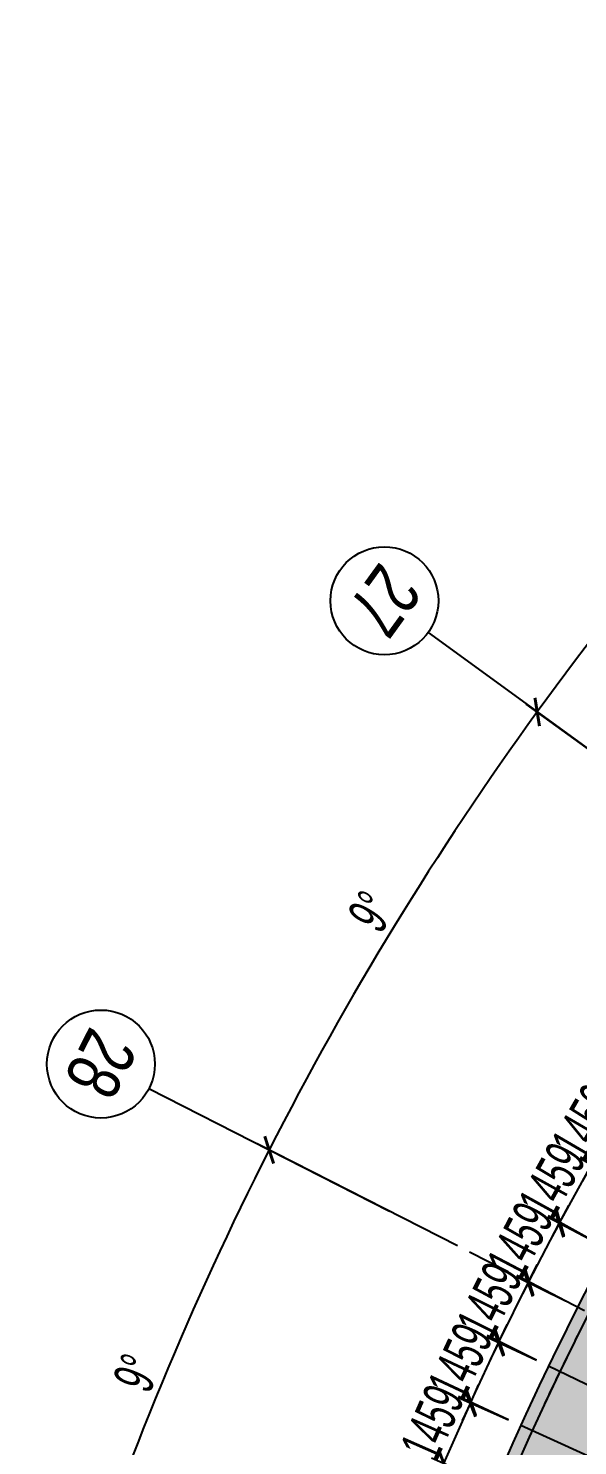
# Model space of a CAD drawing. Extents: x 104132 to 3338343, y -1228862 to 1409848.
# Drawn here: x 1432855 to 1445072, y 123164 to 154643 of the extents above; entities that cross this region are included whole.
import ezdxf
from ezdxf.enums import TextEntityAlignment as Align

# ---------------------------------------------------------------- set-up
doc = ezdxf.new("R2010")
doc.units = 0
doc.linetypes.add('CENTER', pattern=[50.800000000000004, 31.75, -6.35, 6.35, -6.35])
doc.linetypes.add('CENTER2', pattern=[28.575000000000003, 19.05, -3.175, 3.175, -3.175])
doc.layers.get('0').update_dxf_attribs({"color": 8})
doc.layers.get('Defpoints').update_dxf_attribs({"color": 8})
for name, color, linetype in [('#幕墙线-平面', 8, 'Continuous'), ('#标注', 8, 'Continuous'), ('#轴线', 8, 'CENTER2'), ('A-FLOR-UNDR', 8, 'Continuous'), ('DOTE', 8, 'CENTER'), ('IEL-FINE', 8, 'Continuous')]:
    doc.layers.add(name, color=color, linetype=linetype)
doc.styles.add('JHZX', font='jrs.shx', dxfattribs={"width": 0.6, "bigfont": 'jhz.shx'})
doc.dimstyles.new('JZBZ-300', dxfattribs={"dimscale": 300, "dimtxt": 3, "dimasz": 1.5, "dimexe": 1, "dimexo": 1, "dimgap": 0.5, "dimtad": 1, "dimdec": 0, "dimdsep": 46, "dimtxsty": 'JHZX', "dimblk1": 'ARCHTICK', "dimblk2": 'ARCHTICK', "dimsah": 1, "dimcen": 0, "dimclrd": 1, "dimclre": 1, "dimclrt": 2, "dimadec": 3, "dimazin": 2, "dimtfac": 1, "dimtdec": 0, "dimtix": 1, "dimtmove": 0, "dimatfit": 3, "dimfxl": 1, "dimtolj": 1, "dimlwd": -1, "dimlwe": -1, "dimarcsym": 1})

# ---------------------------------------------------------------- blocks, each defined once
blk = doc.blocks.new('_ARCHTICK')
at = {"color": 0, "linetype": 'ByBlock', "const_width": 0.15}
blk.add_lwpolyline([(-0.5, -0.5), (0.5, 0.5)], dxfattribs=at)
blk = doc.blocks.new('*D30')
at = {"layer": '#标注', "color": 1, "ltscale": 300, "transparency": 16777216}
for p, q in [((523384.5947377005, -99262.62983607649), (519849.0608317679, -95727.09593014393)), ((516454.7002408908, -107376.4938008714), (512409.6152690164, -104437.567539409))]:
    blk.add_line(p, q, dxfattribs=at)
blk.add_arc((571467.8558583849, -147345.8909567613), 72699.99999999884, 134.9999999999997, 143.9999999999977, dxfattribs=at)
at = {"layer": 'Defpoints', "color": 0, "ltscale": 300, "transparency": 16777216}
for p in [(517441.2270461799, -98700.09587447217), (523596.7267720564, -99474.76187043244), (516697.4053392033, -107552.8293765592), (571467.8558583849, -147345.8909567613)]:
    blk.add_point(p, dxfattribs=at)
at = {"layer": '#标注', "color": 1, "ltscale": 300, "transparency": 16777216, "xscale": 450, "yscale": 450, "zscale": 450}
for p, rotation in [((520061.1928661239, -95939.2279644999), 44.99999999999975), ((512652.3203673288, -104613.9031150968), 233.9999999999976)]:
    blk.add_blockref('_ARCHTICK', p, dxfattribs=dict(at, rotation=rotation))
at = {"layer": '#标注', "color": 2, "ltscale": 300, "transparency": 16777216, "insert": (515730.0985799045, -99741.34901415827), "char_height": 900, "attachment_point": 5, "rotation": 49.49999999999863, "style": 'JHZX'}
blk.add_mtext('\\A1;9°', dxfattribs=at)
blk = doc.blocks.new('*D31')
at = {"layer": '#标注', "color": 1, "ltscale": 300, "transparency": 16777216}
for p, q in [((516454.7002408908, -107376.4938008712), (512409.6152690162, -104437.5675394087)), ((510879.4122135768, -116474.5369744721), (506424.379592635, -114204.5844757743))]:
    blk.add_line(p, q, dxfattribs=at)
blk.add_arc((571467.8558583849, -147345.8909567616), 72699.9999999994, 143.9999999999973, 152.9999999999994, dxfattribs=at)
at = {"layer": 'Defpoints', "color": 0, "ltscale": 300, "transparency": 16777216}
for p in [(516697.4053392033, -107552.829376559), (510496.5055687545, -107750.6331111673), (511146.7141708333, -116610.7341243939), (571467.8558583849, -147345.8909567616)]:
    blk.add_point(p, dxfattribs=at)
at = {"layer": '#标注', "color": 1, "ltscale": 300, "transparency": 16777216, "xscale": 450, "yscale": 450, "zscale": 450}
for p, rotation in [((512652.3203673287, -104613.9031150964), 53.9999999999973), ((506691.6815498915, -114340.7816256961), 242.9999999999993)]:
    blk.add_blockref('_ARCHTICK', p, dxfattribs=dict(at, rotation=rotation))
at = {"layer": '#标注', "color": 2, "ltscale": 300, "transparency": 16777216, "insert": (508969.3318112315, -109046.7461630811), "char_height": 900, "attachment_point": 5, "rotation": 58.49999999999844, "style": 'JHZX'}
blk.add_mtext('\\A1;9°', dxfattribs=at)
blk = doc.blocks.new('*D32')
at = {"layer": '#标注', "color": 1, "ltscale": 300, "transparency": 16777216}
for p, q in [((510879.4122135768, -116474.5369744719), (506424.3795926355, -114204.5844757744)), ((506796.0127503156, -126332.7353392644), (502040.7301688402, -124787.6503673897))]:
    blk.add_line(p, q, dxfattribs=at)
blk.add_arc((571467.8558583849, -147345.8909567611), 72699.99999999862, 152.9999999999996, 161.9999999999995, dxfattribs=at)
at = {"layer": 'Defpoints', "color": 0, "ltscale": 300, "transparency": 16777216}
for p in [(511146.7141708334, -116610.7341243938), (505053.1010877693, -117776.1370051505), (507081.3297052041, -126425.4404375769), (571467.8558583849, -147345.8909567611)]:
    blk.add_point(p, dxfattribs=at)
at = {"layer": '#标注', "color": 1, "ltscale": 300, "transparency": 16777216, "xscale": 450, "yscale": 450, "zscale": 450}
for p, rotation in [((506691.6815498919, -114340.7816256963), 62.99999999999964), ((502326.0471237287, -124880.3554657022), 251.9999999999995)]:
    blk.add_blockref('_ARCHTICK', p, dxfattribs=dict(at, rotation=rotation))
at = {"layer": '#标注', "color": 2, "ltscale": 300, "transparency": 16777216, "insert": (503747.4861253091, -119295.1953644001), "char_height": 900, "attachment_point": 5, "rotation": 67.49999999999959, "style": 'JHZX'}
blk.add_mtext('\\A1;9°', dxfattribs=at)
blk = doc.blocks.new('*U1046')
blk.add_line((-8.960830237663566e-17, -20), (0, 0))
blk.add_circle((0, -24), 4)
at = {"style": 'JHZX', "width": 0.75}
blk.add_attdef('AXES', text='', height=4, dxfattribs=at).set_placement((0, -24), align=Align.MIDDLE_CENTER)
blk = doc.blocks.new('JHEG')
at = {"layer": 'IEL-FINE', "ltscale": 300}
h = blk.add_hatch(dxfattribs=at)
h.set_pattern_fill('DOTS', color=256, scale=500)
h.set_pattern_definition([(0, (580162.4837527844, -365125.1705730569), (396.875, 793.75), [0, -793.75])])
edge = h.paths.add_edge_path()
edge.add_arc((645162.4837523393, -300125.1705729297), 63900.00000046263, 342.6463111982592, 380.999999997027)
edge.add_arc((645162.4837529245, -300125.1705730023), 63899.99999984968, 20.99999999707111, 50.756097309545)
edge.add_arc((645162.4837524984, -300125.170573428), 63900.00000046843, 50.7560973095733, 79.71428571582106)
edge.add_arc((645162.4837527919, -300125.1705729816), 63899.9999999249, 79.7142857158291, 120.59456942226)
edge.add_arc((645162.4837532562, -300125.1705737507), 63900.00000083794, 120.5945694223163, 128.0926968211029)
edge.add_arc((645162.4834080925, -300125.1701365715), 63899.9994438282, 128.092696819366, 128.5205922002064)
edge.add_arc((607732.452140335, -253103.8697244947), 3800.000000000593, 128.5205922001878, 304.982298257914)
edge.add_arc((632729.3492821137, -288826.6234437056), 39800.00000000153, 74.61122183841042, 124.98229825793041, ccw=False)
edge.add_arc((637240.5931537948, -272436.1176940282), 22800.00000000187, -28.017036869638787, 74.61122183840718, ccw=False)
edge.add_arc((672552.9114220851, -291225.4811350583), 17199.9999999999, 151.9829631303609, 245.4315457967064)
edge.add_arc((654882.2561615931, -329877.7507018608), 25299.99999999915, 22.132326184361716, 65.4315457967054, ccw=False)
edge.add_arc((692027.5365157495, -314770.198040612), 14800.00000001671, 202.1323261843609, 342.646311198207)
edge = h.paths.add_edge_path()
edge.add_line((585393.1785369937, -325671.7976306874), (634762.061088545, -304570.52455711))
edge.add_line((634762.061088545, -304570.52455711), (696380.8516538432, -340146.1499407811))
edge.add_arc((645162.4837527844, -300125.1705730569), 65000, 321.9966625949723, 563.1428571429774)
edge = h.paths.add_edge_path()
edge.add_line((593852.8340444822, -322055.9673395013), (634762.0610885465, -304570.5245571095))
edge.add_line((634762.0610885465, -304570.5245571095), (688321.8949620615, -335493.3091170664))
edge.add_arc((645162.4837527843, -300125.1705730566), 55799.99999999785, 320.6661747315358, 328.1624782428465)
edge.add_arc((692027.5365157397, -314770.1980406173), 14800.00000000568, 202.132326184356, 272.0897973309735, ccw=False)
edge.add_arc((654882.256161593, -329877.7507018607), 25299.99999999915, 22.13232618436137, 65.43154579670521)
edge.add_arc((672552.911422085, -291225.4811350583), 17199.99999999977, 151.982963130361, 245.4315457967066, ccw=False)
edge.add_arc((637240.5931537944, -272436.1176940284), 22800.00000000213, 331.9829631303617, 434.6112218384064)
edge.add_arc((632729.3492821138, -288826.6234437065), 39800.00000000234, 74.61122183841084, 116.6062337190367)
edge.add_arc((645162.4837527843, -300125.1705730566), 55799.99999999785, 122.8372652664653, 203.142857143032)
at = {"layer": '#幕墙线-平面', "ltscale": 300}
for points in [[(594888.4209238226, -275914.4579303197), (586599.5073391405, -271922.7275303964)], [(594357.8366492164, -277048.6059959475), (585981.4432199744, -273243.8677502133)]]:
    blk.add_lwpolyline(points, dxfattribs=at)
blk.add_arc((645162.4837527844, -300125.1705730568), 60400.05867015505, 132.123587483472, 203.5673912489394, dxfattribs=at)
at = {"layer": 'A-FLOR-UNDR', "ltscale": 5}
blk.add_arc((645162.4837527886, -300125.1705730566), 65000.00000000004, 322.2636191930537, 203.5673912489381, dxfattribs=at)
blk = doc.blocks.new('*D427')
at = {"layer": '#标注', "color": 1, "ltscale": 300, "transparency": 16777216}
for p, q in [((584860.237345453, -272749.6909355226), (585041.7300649334, -272337.9138201124)), ((584271.9726624314, -274084.3667008412), (584860.237345453, -272749.6909355226)), ((585706.9251430044, -273122.8726039003), (584585.7192685129, -272628.6957892023)), ((585118.6604599828, -274457.5483692188), (583997.4545854913, -273963.3715545209)), ((584271.9726624314, -274084.3667008412), (584090.4799429509, -274496.1438162514))]:
    blk.add_line(p, q, dxfattribs=at)
at = {"layer": 'Defpoints', "color": 0, "ltscale": 300, "transparency": 16777216}
for p in [(584860.237345453, -272749.6909355226), (585981.4432199446, -273243.8677502206), (585393.178536923, -274578.5435155391)]:
    blk.add_point(p, dxfattribs=at)
at = {"layer": '#标注', "color": 1, "ltscale": 300, "transparency": 16777216, "xscale": 450, "yscale": 450, "zscale": 450}
for p, rotation in [((584860.237345453, -272749.6909355226), 246.2142857142702), ((584271.9726624314, -274084.3667008412), 66.21428571427013)]:
    blk.add_blockref('_ARCHTICK', p, dxfattribs=dict(at, rotation=rotation))
at = {"layer": '#标注', "color": 2, "ltscale": 300, "transparency": 16777216, "insert": (584017.0688500619, -273175.0385255413), "char_height": 900, "attachment_point": 5, "rotation": 66.21428571427018, "style": 'JHZX'}
blk.add_mtext('\\A1;1459', dxfattribs=at)
blk = doc.blocks.new('*D428')
at = {"layer": '#标注', "color": 1, "ltscale": 300, "transparency": 16777216}
for p, q in [((585489.672116222, -271403.5174426592), (585680.3586235687, -270995.916343647)), ((586327.7732731018, -271795.6031921724), (585217.9380502139, -271276.3931044281)), ((584871.6079970559, -272724.6576624765), (585489.672116222, -271403.5174426592)), ((585709.7091539357, -273116.7434119896), (584599.8739310477, -272597.5333242454)), ((584871.6079970559, -272724.6576624765), (584680.9214897093, -273132.2587614887))]:
    blk.add_line(p, q, dxfattribs=at)
at = {"layer": 'Defpoints', "color": 0, "ltscale": 300, "transparency": 16777216}
for p in [(585489.672116222, -271403.5174426592), (586599.5073391099, -271922.7275304035), (585981.4432199438, -273243.8677502207)]:
    blk.add_point(p, dxfattribs=at)
at = {"layer": '#标注', "color": 1, "ltscale": 300, "transparency": 16777216, "xscale": 450, "yscale": 450, "zscale": 450}
for p, rotation in [((585489.672116222, -271403.5174426592), 244.9285714285566), ((584871.6079970559, -272724.6576624765), 64.92857142855657)]:
    blk.add_blockref('_ARCHTICK', p, dxfattribs=dict(at, rotation=rotation))
at = {"layer": '#标注', "color": 2, "ltscale": 300, "transparency": 16777216, "insert": (584637.1719246227, -271809.8388761056), "char_height": 900, "attachment_point": 5, "rotation": 64.92857142855657, "style": 'JHZX'}
blk.add_mtext('\\A1;1459', dxfattribs=at)
blk = doc.blocks.new('*D429')
at = {"layer": '#标注', "color": 1, "ltscale": 300, "transparency": 16777216}
for p, q in [((586149.1539446953, -270071.8061670988), (586348.938223509, -269668.5863239129)), ((585501.6016032816, -271378.7456075278), (586149.1539446953, -270071.8061670988)), ((586978.2464517322, -270482.5985707652), (585880.3407159047, -269938.6166478895)), ((586330.6941103187, -271789.5380111943), (585232.788374491, -271245.5560883186)), ((585501.6016032816, -271378.7456075278), (585301.8173244677, -271781.9654507136))]:
    blk.add_line(p, q, dxfattribs=at)
at = {"layer": 'Defpoints', "color": 0, "ltscale": 300, "transparency": 16777216}
for p in [(586149.1539446953, -270071.8061670988), (587247.0596805228, -270615.7880899744), (586599.5073391092, -271922.7275304035)]:
    blk.add_point(p, dxfattribs=at)
at = {"layer": '#标注', "color": 1, "ltscale": 300, "transparency": 16777216, "xscale": 450, "yscale": 450, "zscale": 450}
for p, rotation in [((586149.1539446953, -270071.8061670988), 243.6428571428408), ((585501.6016032816, -271378.7456075278), 63.64285714284077)]:
    blk.add_blockref('_ARCHTICK', p, dxfattribs=dict(at, rotation=rotation))
at = {"layer": '#标注', "color": 2, "ltscale": 300, "transparency": 16777216, "insert": (585287.7513164073, -270458.8968488948), "char_height": 900, "attachment_point": 5, "rotation": 63.64285714284078, "style": 'JHZX'}
blk.add_mtext('\\A1;1459', dxfattribs=at)
blk = doc.blocks.new('*D430')
at = {"layer": '#标注', "color": 1, "ltscale": 300, "transparency": 16777216}
for p, q in [((586838.3507619123, -268755.2276655741), (587047.1322147924, -268356.5921115485)), ((586161.636260356, -270047.3082432482), (586838.3507619123, -268755.2276655741)), ((587658.0171460608, -269184.5198770474), (586572.5937258953, -268616.0400303206)), ((586981.3026445046, -270476.6004547215), (585895.879224339, -269908.1206079948)), ((586161.636260356, -270047.3082432482), (585952.8548074759, -270445.9437972738))]:
    blk.add_line(p, q, dxfattribs=at)
at = {"layer": 'Defpoints', "color": 0, "ltscale": 300, "transparency": 16777216}
for p in [(586838.3507619123, -268755.2276655741), (587923.774182078, -269323.7075123008), (587247.0596805217, -270615.788089975)]:
    blk.add_point(p, dxfattribs=at)
at = {"layer": '#标注', "color": 1, "ltscale": 300, "transparency": 16777216, "xscale": 450, "yscale": 450, "zscale": 450}
for p, rotation in [((586838.3507619123, -268755.2276655741), 242.3571428571283), ((586161.636260356, -270047.3082432482), 62.35714285712825)]:
    blk.add_blockref('_ARCHTICK', p, dxfattribs=dict(at, rotation=rotation))
at = {"layer": '#标注', "color": 2, "ltscale": 300, "transparency": 16777216, "insert": (585968.4794391001, -269122.8926839042), "char_height": 900, "attachment_point": 5, "rotation": 62.3571428571283, "style": 'JHZX'}
blk.add_mtext('\\A1;1459', dxfattribs=at)
blk = doc.blocks.new('*D431')
at = {"layer": '#标注', "color": 1, "ltscale": 300, "transparency": 16777216}
for p, q in [((587556.9155365208, -267454.4448750085), (587774.5890357182, -267060.5943351497)), ((586851.3796209528, -268731.015988446), (587556.9155365208, -267454.4448750085)), ((588366.7430710723, -267902.0207327321), (587294.3485099482, -267309.3292088769)), ((587661.2071555043, -269178.5918461696), (586588.8125943802, -268585.9003223144)), ((586851.3796209528, -268731.015988446), (586633.7061217553, -269124.8665283049))]:
    blk.add_line(p, q, dxfattribs=at)
at = {"layer": 'Defpoints', "color": 0, "ltscale": 300, "transparency": 16777216}
for p in [(587556.9155365208, -267454.4448750085), (588629.3100976448, -268047.1363988639), (587923.7741820768, -269323.7075123013)]:
    blk.add_point(p, dxfattribs=at)
at = {"layer": '#标注', "color": 1, "ltscale": 300, "transparency": 16777216, "xscale": 450, "yscale": 450, "zscale": 450}
for p, rotation in [((587556.9155365208, -267454.4448750085), 241.0714285714163), ((586851.3796209528, -268731.015988446), 61.07142857141628)]:
    blk.add_blockref('_ARCHTICK', p, dxfattribs=dict(at, rotation=rotation))
at = {"layer": '#标注', "color": 2, "ltscale": 300, "transparency": 16777216, "insert": (586679.0135255915, -267802.4990994641), "char_height": 900, "attachment_point": 5, "rotation": 61.071428571416305, "style": 'JHZX'}
blk.add_mtext('\\A1;1459', dxfattribs=at)
blk = doc.blocks.new('*D432')
at = {"layer": '#标注', "color": 1, "ltscale": 300, "transparency": 16777216}
for p, q in [((588304.4864495167, -266170.1127787106), (588530.9423898695, -265781.2455686259)), ((587570.4843785177, -267430.5316359117), (588304.4864495167, -266170.1127787106)), ((589104.0673619196, -266635.7469147614), (588045.2416427936, -266019.1421518088)), ((588370.0652909206, -267896.1657719625), (587311.2395717946, -267279.5610090099)), ((587570.4843785177, -267430.5316359117), (587344.0284381651, -267819.3988459962))]:
    blk.add_line(p, q, dxfattribs=at)
at = {"layer": 'Defpoints', "color": 0, "ltscale": 300, "transparency": 16777216}
for p in [(588304.4864495167, -266170.1127787106), (589363.3121686426, -266786.7175416632), (588629.3100976436, -268047.1363988643)]:
    blk.add_point(p, dxfattribs=at)
at = {"layer": '#标注', "color": 1, "ltscale": 300, "transparency": 16777216, "xscale": 450, "yscale": 450, "zscale": 450}
for p, rotation in [((588304.4864495167, -266170.1127787106), 239.7857142857062), ((587570.4843785177, -267430.5316359117), 59.78571428570616)]:
    blk.add_blockref('_ARCHTICK', p, dxfattribs=dict(at, rotation=rotation))
at = {"layer": '#标注', "color": 2, "ltscale": 300, "transparency": 16777216, "insert": (587418.995800571, -266498.3809535075), "char_height": 900, "attachment_point": 5, "rotation": 59.785714285706156, "style": 'JHZX'}
blk.add_mtext('\\A1;1459', dxfattribs=at)
blk = doc.blocks.new('轴网20240313')
at = {"layer": '#标注', "ltscale": 300}
blk.add_circle((571467.8558583846, -147345.8909567604), 64699.99999999999, dxfattribs=at)
at = {"layer": '#轴线', "ltscale": 300}
blk.add_line((557835.4560383025, -140399.8363107453), (511146.714170832, -116610.7341243931), dxfattribs=at)
for radius in [64700, 63300]:
    blk.add_circle((571467.8558583846, -147345.8909567604), radius, dxfattribs=at)
at = {"layer": '#标注'}
for p, xscale, yscale, zscale, rotation, values in [((515079.3713504493, -106377.2588719763), 299.9999999999997, 299.9999999999997, 299.9999999999997, 233.9999999999866, {'AXES': '27'}), ((509364.7011224539, -115702.7531249154), 299.9999999999994, 299.9999999999994, 299.9999999999994, 242.9999999999866, {'AXES': '28'})]:
    blk.add_blockref('*U1046', p, dxfattribs=dict(at, xscale=xscale, yscale=yscale, zscale=zscale, rotation=rotation)).add_auto_attribs(values)
at = {"layer": '#标注', "ltscale": 300}
for base, center, p1, p2, picture, middle in [((517441.2270461799, -98700.09587447217), (571467.8558583849, -147345.8909567613), (523596.7267720564, -99474.76187043241), (516697.4053392033, -107552.8293765591), '*D30', (515730.0985799045, -99741.34901415827)), ((510496.5055687545, -107750.6331111673), (571467.8558583849, -147345.8909567615), (516697.4053392033, -107552.829376559), (511146.7141708334, -116610.7341243939), '*D31', (508969.3318112315, -109046.746163081)), ((505053.1010877693, -117776.1370051505), (571467.8558583849, -147345.8909567611), (511146.7141708334, -116610.7341243938), (507081.3297052041, -126425.4404375768), '*D32', (503747.4861253091, -119295.1953644))]:
    dim = blk.add_angular_dim_3p(base=base, center=center, p1=p1, p2=p2, dimstyle='JZBZ-300', dxfattribs=at)
    dim.commit()
    dim.dimension.update_dxf_attribs({"geometry": picture, "text_midpoint": middle})
blk = doc.blocks.new('HMNGMJHM')
at = {"layer": '#标注', "ltscale": 300}
for p1, p2, distance, picture, middle in [((588629.3100976436, -268047.1363988642), (589363.3121686426, -266786.7175416631), 1225.2809217392582, '*D432', (587418.995800571, -266498.3809535075)), ((587923.7741820768, -269323.7075123012), (588629.3100976448, -268047.1363988638), 1225.2809217393171, '*D431', (586679.0135255915, -267802.4990994641)), ((587247.0596805217, -270615.788089975), (587923.774182078, -269323.7075123008), 1225.2809217393935, '*D430', (585968.4794391001, -269122.8926839042)), ((586599.5073391092, -271922.7275304035), (587247.0596805229, -270615.7880899745), 1225.2809217394768, '*D429', (585287.7513164073, -270458.8968488948)), ((585981.4432199439, -273243.8677502207), (586599.50733911, -271922.7275304035), 1225.2809217393512, '*D428', (584637.1719246227, -271809.8388761056)), ((585393.178536923, -274578.5435155391), (585981.4432199446, -273243.8677502206), 1225.2809217397894, '*D427', (584017.0688500619, -273175.0385255413))]:
    dim = blk.add_aligned_dim(p1=p1, p2=p2, distance=distance, dimstyle='JZBZ-300', dxfattribs=at)
    dim.commit()
    dim.dimension.update_dxf_attribs({"geometry": picture, "text_midpoint": middle})

msp = doc.modelspace()

# ---------------------------------------------------------------- block references
at = {"layer": '#幕墙线-平面'}
for name in ['JHEG', 'HMNGMJHM']:
    msp.add_blockref(name, (857825.0679282508, 396852.6560800547), dxfattribs=at)
at = {"layer": 'DOTE'}
msp.add_blockref('轴网20240313', (931519.6958226506, 244073.3764637583), dxfattribs=at)

doc.saveas('drawing.dxf')
